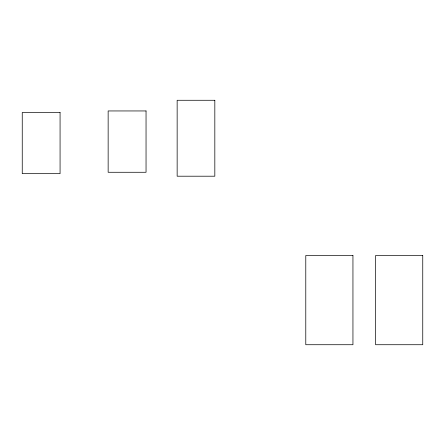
<?xml version="1.0" encoding="UTF-8"?>
<svg xmlns="http://www.w3.org/2000/svg" width="445" height="445" viewBox="0 0 445 445"><rect width="100%" height="100%" fill="white"/><g stroke="black" fill="none" stroke-linecap="round" stroke-linejoin="round"><path stroke-width="0.67" d="M214.824 100.275L177.149 100.275L177.149 176.203L214.824 176.203L214.824 100.275M146.043 110.95L108.146 110.95L108.146 172.276L146.043 172.276L146.043 110.95M60.069 112.474L22.25 112.474L22.25 173.667L60.069 173.667L60.069 112.474M352.946 255.513L305.782 255.513L305.782 344.725L352.946 344.725L352.946 255.513M422.75 255.513L375.591 255.513L375.591 344.725L422.75 344.725L422.75 255.513"/></g></svg>
